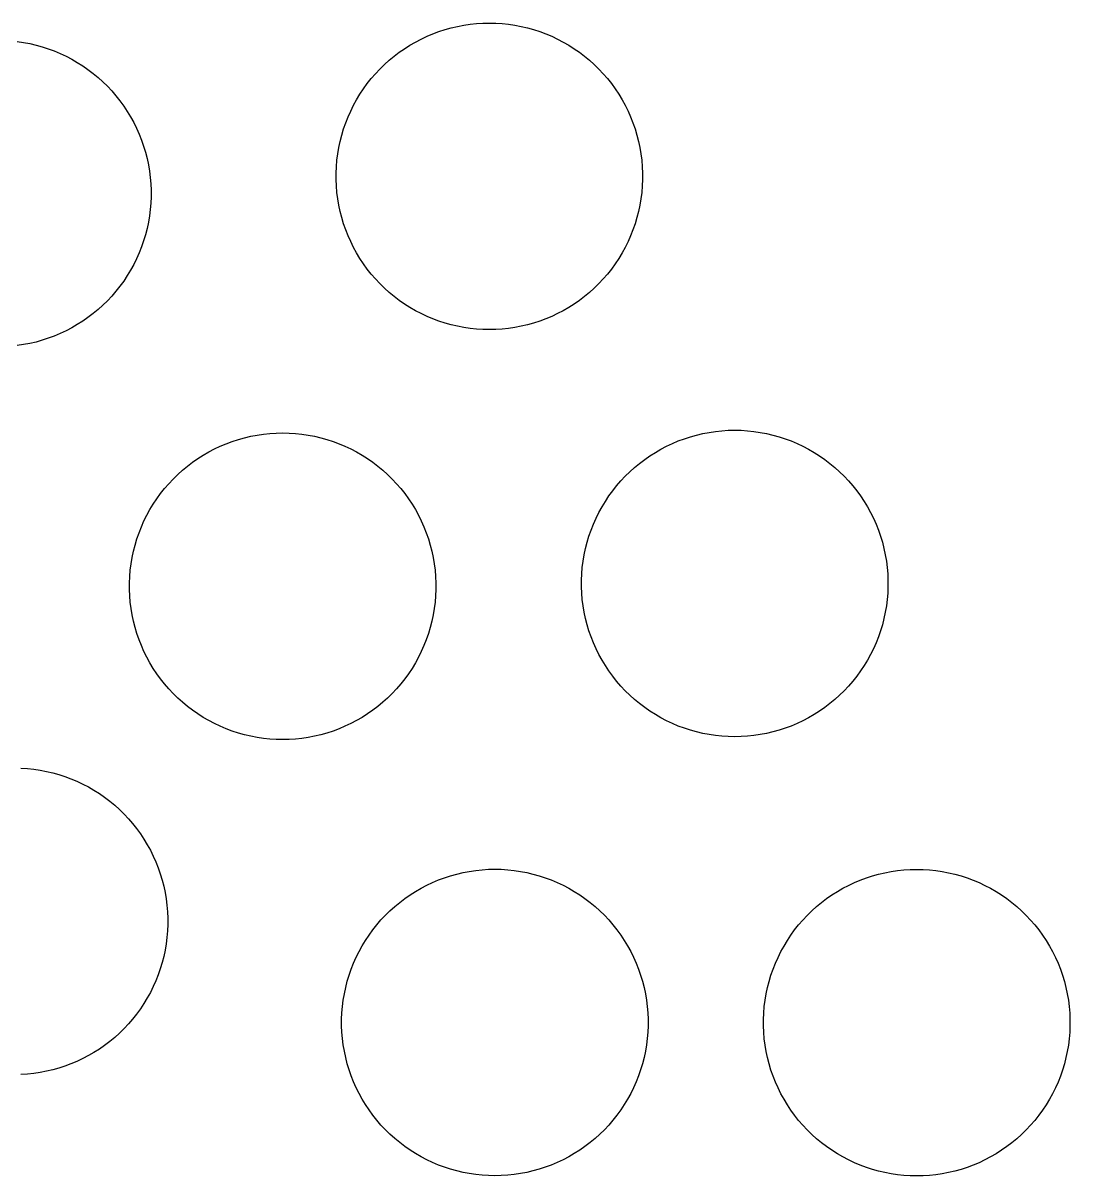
# Model space of a CAD drawing. Header units: metres. Extents: x -102 to 102, y -50 to 50.
# Drawn here: x 74.2 to 85.13, y 8.79 to 20.82 of the extents above; entities that cross this region are included whole.
import ezdxf

# ---------------------------------------------------------------- set-up
doc = ezdxf.new("R2010")
doc.units = ezdxf.units.M

msp = doc.modelspace()

# ---------------------------------------------------------------- linework, layer by layer
for p, q in [((79.0048, 20.8172), (79.0718, 20.8186)), ((79.0718, 20.8186), (79.1388, 20.8172)), ((78.4211, 20.6803), (78.4828, 20.7063)), ((78.4828, 20.7063), (78.5456, 20.7296)), ((78.5456, 20.7296), (78.6094, 20.7503)), ((78.6094, 20.7503), (78.6739, 20.7684)), ((78.6739, 20.7684), (78.7392, 20.7837)), ((78.7392, 20.7837), (78.805, 20.7962)), ((78.805, 20.7962), (78.8713, 20.806)), ((78.8713, 20.806), (78.9379, 20.813)), ((78.9379, 20.813), (79.0048, 20.8172)), ((79.1388, 20.8172), (79.2057, 20.813)), ((79.2057, 20.813), (79.2724, 20.806)), ((79.2724, 20.806), (79.3387, 20.7962)), ((79.3387, 20.7962), (79.4045, 20.7837)), ((79.4045, 20.7837), (79.4697, 20.7684)), ((79.4697, 20.7684), (79.5343, 20.7503)), ((79.5343, 20.7503), (79.598, 20.7296)), ((79.598, 20.7296), (79.6608, 20.7063)), ((79.6608, 20.7063), (79.7226, 20.6803)), ((74.1415, 20.6268), (74.2078, 20.617)), ((74.2078, 20.617), (74.2736, 20.6044)), ((74.2736, 20.6044), (74.3388, 20.5891)), ((74.3388, 20.5891), (74.4034, 20.5711)), ((78.1864, 20.5513), (78.243, 20.5872)), ((78.243, 20.5872), (78.301, 20.6207)), ((78.301, 20.6207), (78.3604, 20.6518)), ((78.3604, 20.6518), (78.4211, 20.6803)), ((79.7226, 20.6803), (79.7832, 20.6518)), ((79.7832, 20.6518), (79.8426, 20.6207)), ((79.8426, 20.6207), (79.9007, 20.5872)), ((79.9007, 20.5872), (79.9572, 20.5513)), ((74.4034, 20.5711), (74.4671, 20.5504)), ((74.4671, 20.5504), (74.5299, 20.527)), ((74.5299, 20.527), (74.5917, 20.501)), ((74.5917, 20.501), (74.6523, 20.4725)), ((74.6523, 20.4725), (74.7117, 20.4415)), ((78.0264, 20.4298), (78.078, 20.4725)), ((78.078, 20.4725), (78.1314, 20.5131)), ((78.1314, 20.5131), (78.1864, 20.5513)), ((79.9572, 20.5513), (80.0123, 20.5131)), ((80.0123, 20.5131), (80.0657, 20.4725)), ((80.0657, 20.4725), (80.1173, 20.4298)), ((74.7117, 20.4415), (74.7698, 20.4079)), ((74.7698, 20.4079), (74.8264, 20.372)), ((74.8264, 20.372), (74.8814, 20.3338)), ((77.8828, 20.2892), (77.9287, 20.3381)), ((77.9287, 20.3381), (77.9765, 20.385)), ((77.9765, 20.385), (78.0264, 20.4298)), ((80.1173, 20.4298), (80.1671, 20.385)), ((80.1671, 20.385), (80.215, 20.3381)), ((80.215, 20.3381), (80.2608, 20.2892)), ((74.8814, 20.3338), (74.9348, 20.2933)), ((74.9348, 20.2933), (74.9864, 20.2506)), ((74.9864, 20.2506), (75.0362, 20.2057)), ((77.7974, 20.186), (77.839, 20.2385)), ((77.839, 20.2385), (77.8828, 20.2892)), ((80.2608, 20.2892), (80.3046, 20.2385)), ((80.3046, 20.2385), (80.3463, 20.186)), ((75.0362, 20.2057), (75.0841, 20.1588)), ((75.0841, 20.1588), (75.13, 20.11)), ((75.13, 20.11), (75.1738, 20.0592)), ((77.7209, 20.076), (77.758, 20.1318)), ((77.758, 20.1318), (77.7974, 20.186)), ((80.3463, 20.186), (80.3857, 20.1318)), ((80.3857, 20.1318), (80.4227, 20.076)), ((75.1738, 20.0592), (75.2154, 20.0067)), ((75.2154, 20.0067), (75.2548, 19.9525)), ((77.6539, 19.9599), (77.6862, 20.0186)), ((77.6862, 20.0186), (77.7209, 20.076)), ((80.4227, 20.076), (80.4575, 20.0186)), ((80.4575, 20.0186), (80.4897, 19.9599)), ((75.2548, 19.9525), (75.2919, 19.8967)), ((75.2919, 19.8967), (75.3266, 19.8394)), ((77.5968, 19.8387), (77.6241, 19.8999)), ((77.6241, 19.8999), (77.6539, 19.9599)), ((80.4897, 19.9599), (80.5195, 19.8999)), ((80.5195, 19.8999), (80.5468, 19.8387)), ((75.3266, 19.8394), (75.3589, 19.7806)), ((75.3589, 19.7806), (75.3887, 19.7206)), ((77.5501, 19.7131), (77.5722, 19.7764)), ((77.5722, 19.7764), (77.5968, 19.8387)), ((80.5468, 19.8387), (80.5715, 19.7764)), ((80.5715, 19.7764), (80.5935, 19.7131)), ((75.3887, 19.7206), (75.4159, 19.6594)), ((75.4159, 19.6594), (75.4406, 19.5971)), ((77.5141, 19.584), (77.5308, 19.6489)), ((77.5308, 19.6489), (77.5501, 19.7131)), ((80.5935, 19.7131), (80.6129, 19.6489)), ((80.6129, 19.6489), (80.6295, 19.584)), ((75.4406, 19.5971), (75.4626, 19.5338)), ((75.4626, 19.5338), (75.482, 19.4696)), ((77.489, 19.4524), (77.5002, 19.5184)), ((77.5002, 19.5184), (77.5141, 19.584)), ((80.6295, 19.584), (80.6435, 19.5184)), ((80.6435, 19.5184), (80.6547, 19.4524)), ((75.482, 19.4696), (75.4987, 19.4047)), ((75.4987, 19.4047), (75.5126, 19.3392)), ((77.475, 19.3191), (77.4806, 19.3859)), ((77.4806, 19.3859), (77.489, 19.4524)), ((80.6547, 19.4524), (80.6631, 19.3859)), ((80.6631, 19.3859), (80.6687, 19.3191)), ((75.5126, 19.3392), (75.5238, 19.2731)), ((75.5238, 19.2731), (75.5322, 19.2066)), ((77.4722, 19.2521), (77.475, 19.3191)), ((80.6687, 19.3191), (80.6715, 19.2521)), ((75.5322, 19.2066), (75.5378, 19.1398)), ((75.5378, 19.1398), (75.5406, 19.0729)), ((77.4722, 19.1851), (77.4722, 19.2521)), ((77.475, 19.1182), (77.4722, 19.1851)), ((80.6715, 19.1851), (80.6687, 19.1182)), ((80.6715, 19.2521), (80.6715, 19.1851)), ((75.5406, 19.0729), (75.5406, 19.0059)), ((77.4806, 19.0514), (77.475, 19.1182)), ((77.489, 18.9849), (77.4806, 19.0514)), ((80.6631, 19.0514), (80.6547, 18.9849)), ((80.6687, 19.1182), (80.6631, 19.0514)), ((75.5378, 18.9389), (75.5322, 18.8721)), ((75.5406, 19.0059), (75.5378, 18.9389)), ((77.5002, 18.9188), (77.489, 18.9849)), ((77.5141, 18.8533), (77.5002, 18.9188)), ((80.6435, 18.9188), (80.6295, 18.8533)), ((80.6547, 18.9849), (80.6435, 18.9188)), ((75.5238, 18.8056), (75.5126, 18.7396)), ((75.5322, 18.8721), (75.5238, 18.8056)), ((77.5308, 18.7884), (77.5141, 18.8533)), ((77.5501, 18.7242), (77.5308, 18.7884)), ((80.6129, 18.7884), (80.5935, 18.7242)), ((80.6295, 18.8533), (80.6129, 18.7884)), ((75.4987, 18.674), (75.482, 18.6091)), ((75.5126, 18.7396), (75.4987, 18.674)), ((77.5722, 18.6609), (77.5501, 18.7242)), ((77.5968, 18.5986), (77.5722, 18.6609)), ((80.5715, 18.6609), (80.5468, 18.5986)), ((80.5935, 18.7242), (80.5715, 18.6609)), ((75.4626, 18.5449), (75.4406, 18.4817)), ((75.482, 18.6091), (75.4626, 18.5449)), ((77.6241, 18.5374), (77.5968, 18.5986)), ((77.6539, 18.4774), (77.6241, 18.5374)), ((80.5195, 18.5374), (80.4897, 18.4774)), ((80.5468, 18.5986), (80.5195, 18.5374)), ((75.4159, 18.4193), (75.3887, 18.3581)), ((75.4406, 18.4817), (75.4159, 18.4193)), ((77.6862, 18.4186), (77.6539, 18.4774)), ((77.7209, 18.3613), (77.6862, 18.4186)), ((80.4575, 18.4186), (80.4227, 18.3613)), ((80.4897, 18.4774), (80.4575, 18.4186)), ((75.3589, 18.2981), (75.3266, 18.2394)), ((75.3887, 18.3581), (75.3589, 18.2981)), ((77.758, 18.3055), (77.7209, 18.3613)), ((77.7974, 18.2513), (77.758, 18.3055)), ((80.3857, 18.3055), (80.3463, 18.2513)), ((80.4227, 18.3613), (80.3857, 18.3055)), ((75.2919, 18.182), (75.2548, 18.1262)), ((75.3266, 18.2394), (75.2919, 18.182)), ((77.839, 18.1987), (77.7974, 18.2513)), ((77.8828, 18.148), (77.839, 18.1987)), ((80.3046, 18.1987), (80.2608, 18.148)), ((80.3463, 18.2513), (80.3046, 18.1987)), ((75.2154, 18.072), (75.1738, 18.0195)), ((75.2548, 18.1262), (75.2154, 18.072)), ((77.9287, 18.0992), (77.8828, 18.148)), ((77.9765, 18.0523), (77.9287, 18.0992)), ((78.0264, 18.0074), (77.9765, 18.0523)), ((80.1671, 18.0523), (80.1173, 18.0074)), ((80.215, 18.0992), (80.1671, 18.0523)), ((80.2608, 18.148), (80.215, 18.0992)), ((75.13, 17.9688), (75.0841, 17.9199)), ((75.1738, 18.0195), (75.13, 17.9688)), ((78.078, 17.9647), (78.0264, 18.0074)), ((78.1314, 17.9242), (78.078, 17.9647)), ((80.0657, 17.9647), (80.0123, 17.9242)), ((80.1173, 18.0074), (80.0657, 17.9647)), ((74.9864, 17.8282), (74.9348, 17.7855)), ((75.0362, 17.873), (74.9864, 17.8282)), ((75.0841, 17.9199), (75.0362, 17.873)), ((78.1864, 17.886), (78.1314, 17.9242)), ((78.243, 17.8501), (78.1864, 17.886)), ((78.301, 17.8165), (78.243, 17.8501)), ((78.3604, 17.7855), (78.301, 17.8165)), ((79.8426, 17.8165), (79.7832, 17.7855)), ((79.9007, 17.8501), (79.8426, 17.8165)), ((79.9572, 17.886), (79.9007, 17.8501)), ((80.0123, 17.9242), (79.9572, 17.886)), ((74.8264, 17.7067), (74.7698, 17.6708)), ((74.8814, 17.7449), (74.8264, 17.7067)), ((74.9348, 17.7855), (74.8814, 17.7449)), ((78.4211, 17.757), (78.3604, 17.7855)), ((78.4828, 17.731), (78.4211, 17.757)), ((78.5456, 17.7076), (78.4828, 17.731)), ((78.6094, 17.6869), (78.5456, 17.7076)), ((79.598, 17.7076), (79.5343, 17.6869)), ((79.6608, 17.731), (79.598, 17.7076)), ((79.7226, 17.757), (79.6608, 17.731)), ((79.7832, 17.7855), (79.7226, 17.757)), ((74.5917, 17.5777), (74.5299, 17.5517)), ((74.6523, 17.6062), (74.5917, 17.5777)), ((74.7117, 17.6373), (74.6523, 17.6062)), ((74.7698, 17.6708), (74.7117, 17.6373)), ((78.6739, 17.6689), (78.6094, 17.6869)), ((78.7392, 17.6536), (78.6739, 17.6689)), ((78.805, 17.641), (78.7392, 17.6536)), ((78.8713, 17.6312), (78.805, 17.641)), ((78.9379, 17.6242), (78.8713, 17.6312)), ((79.0048, 17.62), (78.9379, 17.6242)), ((79.0718, 17.6186), (79.0048, 17.62)), ((79.1388, 17.62), (79.0718, 17.6186)), ((79.2057, 17.6242), (79.1388, 17.62)), ((79.2724, 17.6312), (79.2057, 17.6242)), ((79.3387, 17.641), (79.2724, 17.6312)), ((79.4045, 17.6536), (79.3387, 17.641)), ((79.4697, 17.6689), (79.4045, 17.6536)), ((79.5343, 17.6869), (79.4697, 17.6689)), ((74.2078, 17.4618), (74.1415, 17.452)), ((74.2736, 17.4743), (74.2078, 17.4618)), ((74.3388, 17.4896), (74.2736, 17.4743)), ((74.4034, 17.5077), (74.3388, 17.4896)), ((74.4671, 17.5284), (74.4034, 17.5077)), ((74.5299, 17.5517), (74.4671, 17.5284)), ((76.4513, 16.4718), (76.5158, 16.4899)), ((76.5158, 16.4899), (76.5811, 16.5051)), ((76.5811, 16.5051), (76.6469, 16.5177)), ((76.6469, 16.5177), (76.7132, 16.5275)), ((76.7132, 16.5275), (76.7799, 16.5345)), ((76.7799, 16.5345), (76.8468, 16.5387)), ((76.8468, 16.5387), (76.9137, 16.5401)), ((76.9137, 16.5401), (76.9807, 16.5387)), ((76.9807, 16.5387), (77.0476, 16.5345)), ((77.0476, 16.5345), (77.1143, 16.5275)), ((77.1143, 16.5275), (77.1806, 16.5177)), ((77.1806, 16.5177), (77.2464, 16.5051)), ((77.2464, 16.5051), (77.3117, 16.4899)), ((77.3117, 16.4899), (77.3762, 16.4718)), ((81.1077, 16.4801), (81.1714, 16.5008)), ((81.1714, 16.5008), (81.2359, 16.5189)), ((81.2359, 16.5189), (81.3012, 16.5342)), ((81.3012, 16.5342), (81.367, 16.5467)), ((81.367, 16.5467), (81.4333, 16.5565)), ((81.4333, 16.5565), (81.5, 16.5635)), ((81.5, 16.5635), (81.5668, 16.5677)), ((81.5668, 16.5677), (81.6338, 16.5691)), ((81.6338, 16.5691), (81.7008, 16.5677)), ((81.7008, 16.5677), (81.7677, 16.5635)), ((81.7677, 16.5635), (81.8344, 16.5565)), ((81.8344, 16.5565), (81.9007, 16.5467)), ((81.9007, 16.5467), (81.9665, 16.5342)), ((81.9665, 16.5342), (82.0317, 16.5189)), ((82.0317, 16.5189), (82.0963, 16.5008)), ((82.0963, 16.5008), (82.16, 16.4801)), ((76.1429, 16.3422), (76.2023, 16.3732)), ((76.2023, 16.3732), (76.263, 16.4018)), ((76.263, 16.4018), (76.3248, 16.4277)), ((76.3248, 16.4277), (76.3876, 16.4511)), ((76.3876, 16.4511), (76.4513, 16.4718)), ((77.3762, 16.4718), (77.4399, 16.4511)), ((77.4399, 16.4511), (77.5027, 16.4277)), ((77.5027, 16.4277), (77.5645, 16.4018)), ((77.5645, 16.4018), (77.6252, 16.3732)), ((77.6252, 16.3732), (77.6846, 16.3422)), ((80.805, 16.3377), (80.863, 16.3712)), ((80.863, 16.3712), (80.9224, 16.4023)), ((80.9224, 16.4023), (80.9831, 16.4308)), ((80.9831, 16.4308), (81.0448, 16.4568)), ((81.0448, 16.4568), (81.1077, 16.4801)), ((82.16, 16.4801), (82.2228, 16.4568)), ((82.2228, 16.4568), (82.2846, 16.4308)), ((82.2846, 16.4308), (82.3453, 16.4023)), ((82.3453, 16.4023), (82.4046, 16.3712)), ((82.4046, 16.3712), (82.4627, 16.3377)), ((75.9733, 16.2345), (76.0283, 16.2728)), ((76.0283, 16.2728), (76.0849, 16.3087)), ((76.0849, 16.3087), (76.1429, 16.3422)), ((77.6846, 16.3422), (77.7426, 16.3087)), ((77.7426, 16.3087), (77.7992, 16.2728)), ((77.7992, 16.2728), (77.8542, 16.2345)), ((80.64, 16.223), (80.6934, 16.2635)), ((80.6934, 16.2635), (80.7484, 16.3018)), ((80.7484, 16.3018), (80.805, 16.3377)), ((82.4627, 16.3377), (82.5193, 16.3018)), ((82.5193, 16.3018), (82.5743, 16.2635)), ((82.5743, 16.2635), (82.6277, 16.223)), ((75.8185, 16.1065), (75.8683, 16.1513)), ((75.8683, 16.1513), (75.9199, 16.194)), ((75.9199, 16.194), (75.9733, 16.2345)), ((77.8542, 16.2345), (77.9076, 16.194)), ((77.9076, 16.194), (77.9592, 16.1513)), ((77.9592, 16.1513), (78.009, 16.1065)), ((80.4907, 16.0886), (80.5386, 16.1355)), ((80.5386, 16.1355), (80.5884, 16.1803)), ((80.5884, 16.1803), (80.64, 16.223)), ((82.6277, 16.223), (82.6793, 16.1803)), ((82.6793, 16.1803), (82.7291, 16.1355)), ((82.7291, 16.1355), (82.777, 16.0886)), ((75.6809, 15.96), (75.7247, 16.0107)), ((75.7247, 16.0107), (75.7706, 16.0596)), ((75.7706, 16.0596), (75.8185, 16.1065)), ((78.009, 16.1065), (78.0569, 16.0596)), ((78.0569, 16.0596), (78.1028, 16.0107)), ((78.1028, 16.0107), (78.1466, 15.96)), ((80.401, 15.989), (80.4448, 16.0397)), ((80.4448, 16.0397), (80.4907, 16.0886)), ((82.777, 16.0886), (82.8229, 16.0397)), ((82.8229, 16.0397), (82.8667, 15.989)), ((75.5999, 15.8533), (75.6393, 15.9075)), ((75.6393, 15.9075), (75.6809, 15.96)), ((78.1466, 15.96), (78.1882, 15.9075)), ((78.1882, 15.9075), (78.2276, 15.8533)), ((80.32, 15.8823), (80.3594, 15.9365)), ((80.3594, 15.9365), (80.401, 15.989)), ((82.8667, 15.989), (82.9083, 15.9365)), ((82.9083, 15.9365), (82.9477, 15.8823)), ((75.5281, 15.7401), (75.5628, 15.7974)), ((75.5628, 15.7974), (75.5999, 15.8533)), ((78.2276, 15.8533), (78.2647, 15.7974)), ((78.2647, 15.7974), (78.2994, 15.7401)), ((80.2159, 15.7104), (80.2482, 15.7691)), ((80.2482, 15.7691), (80.2829, 15.8264)), ((80.2829, 15.8264), (80.32, 15.8823)), ((82.9477, 15.8823), (82.9848, 15.8264)), ((82.9848, 15.8264), (83.0195, 15.7691)), ((83.0195, 15.7691), (83.0518, 15.7104)), ((75.466, 15.6214), (75.4958, 15.6814)), ((75.4958, 15.6814), (75.5281, 15.7401)), ((78.2994, 15.7401), (78.3317, 15.6814)), ((78.3317, 15.6814), (78.3615, 15.6214)), ((80.1589, 15.5892), (80.1861, 15.6504)), ((80.1861, 15.6504), (80.2159, 15.7104)), ((83.0518, 15.7104), (83.0816, 15.6504)), ((83.0816, 15.6504), (83.1088, 15.5892)), ((75.4141, 15.4978), (75.4388, 15.5601)), ((75.4388, 15.5601), (75.466, 15.6214)), ((78.3615, 15.6214), (78.3887, 15.5601)), ((78.3887, 15.5601), (78.4134, 15.4978)), ((80.1122, 15.4635), (80.1342, 15.5268)), ((80.1342, 15.5268), (80.1589, 15.5892)), ((83.1088, 15.5892), (83.1335, 15.5268)), ((83.1335, 15.5268), (83.1555, 15.4635)), ((75.3727, 15.3704), (75.3921, 15.4345)), ((75.3921, 15.4345), (75.4141, 15.4978)), ((78.4134, 15.4978), (78.4354, 15.4345)), ((78.4354, 15.4345), (78.4548, 15.3704)), ((80.0928, 15.3994), (80.1122, 15.4635)), ((83.1555, 15.4635), (83.1749, 15.3994)), ((75.3421, 15.2399), (75.356, 15.3055)), ((75.356, 15.3055), (75.3727, 15.3704)), ((78.4548, 15.3704), (78.4715, 15.3055)), ((78.4715, 15.3055), (78.4854, 15.2399)), ((80.0622, 15.2689), (80.0761, 15.3345)), ((80.0761, 15.3345), (80.0928, 15.3994)), ((83.1749, 15.3994), (83.1916, 15.3345)), ((83.1916, 15.3345), (83.2055, 15.2689)), ((75.3225, 15.1074), (75.3309, 15.1738)), ((75.3309, 15.1738), (75.3421, 15.2399)), ((78.4854, 15.2399), (78.4966, 15.1738)), ((78.4966, 15.1738), (78.505, 15.1074)), ((80.0426, 15.1364), (80.051, 15.2029)), ((80.051, 15.2029), (80.0622, 15.2689)), ((83.2055, 15.2689), (83.2167, 15.2029)), ((83.2167, 15.2029), (83.2251, 15.1364)), ((75.3169, 15.0406), (75.3225, 15.1074)), ((78.505, 15.1074), (78.5106, 15.0406)), ((80.0342, 15.0026), (80.037, 15.0696)), ((80.037, 15.0696), (80.0426, 15.1364)), ((83.2251, 15.1364), (83.2307, 15.0696)), ((83.2307, 15.0696), (83.2335, 15.0026)), ((75.3141, 14.9736), (75.3169, 15.0406)), ((75.3141, 14.9066), (75.3141, 14.9736)), ((78.5106, 15.0406), (78.5134, 14.9736)), ((78.5134, 14.9736), (78.5134, 14.9066)), ((80.0342, 14.9356), (80.0342, 15.0026)), ((80.037, 14.8687), (80.0342, 14.9356)), ((83.2335, 14.9356), (83.2307, 14.8687)), ((83.2335, 15.0026), (83.2335, 14.9356)), ((75.3169, 14.8396), (75.3141, 14.9066)), ((75.3225, 14.7729), (75.3169, 14.8396)), ((78.5106, 14.8396), (78.505, 14.7729)), ((78.5134, 14.9066), (78.5106, 14.8396)), ((80.0426, 14.8019), (80.037, 14.8687)), ((80.051, 14.7354), (80.0426, 14.8019)), ((83.2251, 14.8019), (83.2167, 14.7354)), ((83.2307, 14.8687), (83.2251, 14.8019)), ((75.3309, 14.7064), (75.3225, 14.7729)), ((75.3421, 14.6403), (75.3309, 14.7064)), ((78.4966, 14.7064), (78.4854, 14.6403)), ((78.505, 14.7729), (78.4966, 14.7064)), ((80.0622, 14.6693), (80.051, 14.7354)), ((83.2167, 14.7354), (83.2055, 14.6693)), ((75.356, 14.5748), (75.3421, 14.6403)), ((75.3727, 14.5098), (75.356, 14.5748)), ((78.4715, 14.5748), (78.4548, 14.5098)), ((78.4854, 14.6403), (78.4715, 14.5748)), ((80.0761, 14.6038), (80.0622, 14.6693)), ((80.0928, 14.5388), (80.0761, 14.6038)), ((83.1916, 14.6038), (83.1749, 14.5388)), ((83.2055, 14.6693), (83.1916, 14.6038)), ((75.3921, 14.4457), (75.3727, 14.5098)), ((75.4141, 14.3824), (75.3921, 14.4457)), ((78.4354, 14.4457), (78.4134, 14.3824)), ((78.4548, 14.5098), (78.4354, 14.4457)), ((80.1122, 14.4747), (80.0928, 14.5388)), ((80.1342, 14.4114), (80.1122, 14.4747)), ((83.1555, 14.4747), (83.1335, 14.4114)), ((83.1749, 14.5388), (83.1555, 14.4747)), ((75.4388, 14.3201), (75.4141, 14.3824)), ((75.466, 14.2589), (75.4388, 14.3201)), ((78.3887, 14.3201), (78.3615, 14.2589)), ((78.4134, 14.3824), (78.3887, 14.3201)), ((80.1589, 14.3491), (80.1342, 14.4114)), ((80.1861, 14.2879), (80.1589, 14.3491)), ((83.1088, 14.3491), (83.0816, 14.2879)), ((83.1335, 14.4114), (83.1088, 14.3491)), ((75.4958, 14.1988), (75.466, 14.2589)), ((78.3615, 14.2589), (78.3317, 14.1988)), ((80.2159, 14.2279), (80.1861, 14.2879)), ((80.2482, 14.1691), (80.2159, 14.2279)), ((83.0518, 14.2279), (83.0195, 14.1691)), ((83.0816, 14.2879), (83.0518, 14.2279)), ((75.5281, 14.1401), (75.4958, 14.1988)), ((75.5628, 14.0828), (75.5281, 14.1401)), ((75.5999, 14.027), (75.5628, 14.0828)), ((78.2647, 14.0828), (78.2276, 14.027)), ((78.2994, 14.1401), (78.2647, 14.0828)), ((78.3317, 14.1988), (78.2994, 14.1401)), ((80.2829, 14.1118), (80.2482, 14.1691)), ((80.32, 14.056), (80.2829, 14.1118)), ((82.9848, 14.1118), (82.9477, 14.056)), ((83.0195, 14.1691), (82.9848, 14.1118)), ((75.6393, 13.9727), (75.5999, 14.027)), ((75.6809, 13.9202), (75.6393, 13.9727)), ((78.1882, 13.9727), (78.1466, 13.9202)), ((78.2276, 14.027), (78.1882, 13.9727)), ((80.3594, 14.0018), (80.32, 14.056)), ((80.401, 13.9492), (80.3594, 14.0018)), ((82.9083, 14.0018), (82.8667, 13.9492)), ((82.9477, 14.056), (82.9083, 14.0018)), ((75.7247, 13.8695), (75.6809, 13.9202)), ((75.7706, 13.8206), (75.7247, 13.8695)), ((78.1028, 13.8695), (78.0569, 13.8206)), ((78.1466, 13.9202), (78.1028, 13.8695)), ((80.4448, 13.8985), (80.401, 13.9492)), ((80.4907, 13.8497), (80.4448, 13.8985)), ((80.5386, 13.8028), (80.4907, 13.8497)), ((82.777, 13.8497), (82.7291, 13.8028)), ((82.8229, 13.8985), (82.777, 13.8497)), ((82.8667, 13.9492), (82.8229, 13.8985)), ((75.8185, 13.7738), (75.7706, 13.8206)), ((75.8683, 13.7289), (75.8185, 13.7738)), ((75.9199, 13.6862), (75.8683, 13.7289)), ((77.9592, 13.7289), (77.9076, 13.6862)), ((78.009, 13.7738), (77.9592, 13.7289)), ((78.0569, 13.8206), (78.009, 13.7738)), ((80.5884, 13.7579), (80.5386, 13.8028)), ((80.64, 13.7152), (80.5884, 13.7579)), ((82.6793, 13.7579), (82.6277, 13.7152)), ((82.7291, 13.8028), (82.6793, 13.7579)), ((75.9733, 13.6457), (75.9199, 13.6862)), ((76.0283, 13.6074), (75.9733, 13.6457)), ((76.0849, 13.5715), (76.0283, 13.6074)), ((77.7992, 13.6074), (77.7426, 13.5715)), ((77.8542, 13.6457), (77.7992, 13.6074)), ((77.9076, 13.6862), (77.8542, 13.6457)), ((80.6934, 13.6747), (80.64, 13.7152)), ((80.7484, 13.6365), (80.6934, 13.6747)), ((80.805, 13.6005), (80.7484, 13.6365)), ((80.863, 13.567), (80.805, 13.6005)), ((82.4627, 13.6005), (82.4046, 13.567)), ((82.5193, 13.6365), (82.4627, 13.6005)), ((82.5743, 13.6747), (82.5193, 13.6365)), ((82.6277, 13.7152), (82.5743, 13.6747)), ((76.1429, 13.538), (76.0849, 13.5715)), ((76.2023, 13.507), (76.1429, 13.538)), ((76.263, 13.4784), (76.2023, 13.507)), ((76.3248, 13.4525), (76.263, 13.4784)), ((77.5645, 13.4784), (77.5027, 13.4525)), ((77.6252, 13.507), (77.5645, 13.4784)), ((77.6846, 13.538), (77.6252, 13.507)), ((77.7426, 13.5715), (77.6846, 13.538)), ((80.9224, 13.536), (80.863, 13.567)), ((80.9831, 13.5075), (80.9224, 13.536)), ((81.0448, 13.4815), (80.9831, 13.5075)), ((81.1077, 13.4581), (81.0448, 13.4815)), ((82.2228, 13.4815), (82.16, 13.4581)), ((82.2846, 13.5075), (82.2228, 13.4815)), ((82.3453, 13.536), (82.2846, 13.5075)), ((82.4046, 13.567), (82.3453, 13.536)), ((76.3876, 13.4291), (76.3248, 13.4525)), ((76.4513, 13.4084), (76.3876, 13.4291)), ((76.5158, 13.3904), (76.4513, 13.4084)), ((76.5811, 13.3751), (76.5158, 13.3904)), ((76.6469, 13.3625), (76.5811, 13.3751)), ((76.7132, 13.3527), (76.6469, 13.3625)), ((77.1806, 13.3625), (77.1143, 13.3527)), ((77.2464, 13.3751), (77.1806, 13.3625)), ((77.3117, 13.3904), (77.2464, 13.3751)), ((77.3762, 13.4084), (77.3117, 13.3904)), ((77.4399, 13.4291), (77.3762, 13.4084)), ((77.5027, 13.4525), (77.4399, 13.4291)), ((81.1714, 13.4374), (81.1077, 13.4581)), ((81.2359, 13.4194), (81.1714, 13.4374)), ((81.3012, 13.4041), (81.2359, 13.4194)), ((81.367, 13.3915), (81.3012, 13.4041)), ((81.4333, 13.3817), (81.367, 13.3915)), ((81.5, 13.3747), (81.4333, 13.3817)), ((81.5668, 13.3705), (81.5, 13.3747)), ((81.6338, 13.3691), (81.5668, 13.3705)), ((81.7008, 13.3705), (81.6338, 13.3691)), ((81.7677, 13.3747), (81.7008, 13.3705)), ((81.8344, 13.3817), (81.7677, 13.3747)), ((81.9007, 13.3915), (81.8344, 13.3817)), ((81.9665, 13.4041), (81.9007, 13.3915)), ((82.0317, 13.4194), (81.9665, 13.4041)), ((82.0963, 13.4374), (82.0317, 13.4194)), ((82.16, 13.4581), (82.0963, 13.4374)), ((76.7799, 13.3457), (76.7132, 13.3527)), ((76.8468, 13.3415), (76.7799, 13.3457)), ((76.9137, 13.3401), (76.8468, 13.3415)), ((76.9807, 13.3415), (76.9137, 13.3401)), ((77.0476, 13.3457), (76.9807, 13.3415)), ((77.1143, 13.3527), (77.0476, 13.3457)), ((74.182, 13.0414), (74.2489, 13.0372)), ((74.2489, 13.0372), (74.3155, 13.0302)), ((74.3155, 13.0302), (74.3818, 13.0204)), ((74.3818, 13.0204), (74.4476, 13.0078)), ((74.4476, 13.0078), (74.5129, 12.9925)), ((74.5129, 12.9925), (74.5774, 12.9745)), ((74.5774, 12.9745), (74.6412, 12.9538)), ((74.6412, 12.9538), (74.704, 12.9304)), ((74.704, 12.9304), (74.7658, 12.9044)), ((74.7658, 12.9044), (74.8264, 12.8759)), ((74.8264, 12.8759), (74.8858, 12.8449)), ((74.8858, 12.8449), (74.9438, 12.8114)), ((74.9438, 12.8114), (75.0004, 12.7755)), ((75.0004, 12.7755), (75.0554, 12.7372)), ((75.0554, 12.7372), (75.1088, 12.6967)), ((75.1088, 12.6967), (75.1604, 12.654)), ((75.1604, 12.654), (75.2103, 12.6091)), ((75.2103, 12.6091), (75.2581, 12.5622)), ((75.2581, 12.5622), (75.304, 12.5134)), ((75.304, 12.5134), (75.3478, 12.4627)), ((75.3478, 12.4627), (75.3894, 12.4101)), ((75.3894, 12.4101), (75.4288, 12.3559)), ((75.4288, 12.3559), (75.4659, 12.3001)), ((75.4659, 12.3001), (75.5006, 12.2428)), ((75.5006, 12.2428), (75.5329, 12.1841)), ((75.5329, 12.1841), (75.5627, 12.124)), ((75.5627, 12.124), (75.59, 12.0628)), ((75.59, 12.0628), (75.6146, 12.0005)), ((75.6146, 12.0005), (75.6367, 11.9372)), ((75.6367, 11.9372), (75.656, 11.8731)), ((78.6034, 11.8979), (78.6671, 11.9186)), ((78.6671, 11.9186), (78.7317, 11.9366)), ((78.7317, 11.9366), (78.7969, 11.952)), ((78.7969, 11.952), (78.8627, 11.9645)), ((78.8627, 11.9645), (78.929, 11.9743)), ((78.929, 11.9743), (78.9957, 11.9813)), ((78.9957, 11.9813), (79.0626, 11.9855)), ((79.0626, 11.9855), (79.1296, 11.9869)), ((79.1296, 11.9869), (79.1966, 11.9855)), ((79.1966, 11.9855), (79.2635, 11.9813)), ((79.2635, 11.9813), (79.3301, 11.9743)), ((79.3301, 11.9743), (79.3964, 11.9645)), ((79.3964, 11.9645), (79.4622, 11.952)), ((79.4622, 11.952), (79.5275, 11.9366)), ((79.5275, 11.9366), (79.592, 11.9186)), ((79.592, 11.9186), (79.6558, 11.8979)), ((83.0077, 11.8962), (83.0714, 11.9169)), ((83.0714, 11.9169), (83.136, 11.935)), ((83.136, 11.935), (83.2012, 11.9503)), ((83.2012, 11.9503), (83.2671, 11.9628)), ((83.2671, 11.9628), (83.3334, 11.9726)), ((83.3334, 11.9726), (83.4, 11.9796)), ((83.4, 11.9796), (83.4669, 11.9838)), ((83.4669, 11.9838), (83.5339, 11.9852)), ((83.5339, 11.9852), (83.6009, 11.9838)), ((83.6009, 11.9838), (83.6678, 11.9796)), ((83.6678, 11.9796), (83.7344, 11.9726)), ((83.7344, 11.9726), (83.8007, 11.9628)), ((83.8007, 11.9628), (83.8665, 11.9503)), ((83.8665, 11.9503), (83.9318, 11.935)), ((83.9318, 11.935), (83.9963, 11.9169)), ((83.9963, 11.9169), (84.0601, 11.8962)), ((75.656, 11.8731), (75.6727, 11.8082)), ((75.6727, 11.8082), (75.6866, 11.7426)), ((78.3588, 11.789), (78.4182, 11.8201)), ((78.4182, 11.8201), (78.4788, 11.8486)), ((78.4788, 11.8486), (78.5406, 11.8746)), ((78.5406, 11.8746), (78.6034, 11.8979)), ((79.6558, 11.8979), (79.7186, 11.8746)), ((79.7186, 11.8746), (79.7803, 11.8486)), ((79.7803, 11.8486), (79.841, 11.8201)), ((79.841, 11.8201), (79.9004, 11.789)), ((82.7631, 11.7873), (82.8225, 11.8184)), ((82.8225, 11.8184), (82.8831, 11.8469)), ((82.8831, 11.8469), (82.9449, 11.8729)), ((82.9449, 11.8729), (83.0077, 11.8962)), ((84.0601, 11.8962), (84.1229, 11.8729)), ((84.1229, 11.8729), (84.1847, 11.8469)), ((84.1847, 11.8469), (84.2453, 11.8184)), ((84.2453, 11.8184), (84.3047, 11.7873)), ((75.6866, 11.7426), (75.6978, 11.6765)), ((75.6978, 11.6765), (75.7062, 11.61)), ((78.1357, 11.6408), (78.1891, 11.6813)), ((78.1891, 11.6813), (78.2442, 11.7196)), ((78.2442, 11.7196), (78.3007, 11.7555)), ((78.3007, 11.7555), (78.3588, 11.789)), ((79.9004, 11.789), (79.9584, 11.7555)), ((79.9584, 11.7555), (80.015, 11.7196)), ((80.015, 11.7196), (80.07, 11.6813)), ((80.07, 11.6813), (80.1234, 11.6408)), ((82.5401, 11.6391), (82.5934, 11.6797)), ((82.5934, 11.6797), (82.6485, 11.7179)), ((82.6485, 11.7179), (82.705, 11.7538)), ((82.705, 11.7538), (82.7631, 11.7873)), ((84.3047, 11.7873), (84.3627, 11.7538)), ((84.3627, 11.7538), (84.4193, 11.7179)), ((84.4193, 11.7179), (84.4743, 11.6797)), ((84.4743, 11.6797), (84.5277, 11.6391)), ((75.7062, 11.61), (75.7118, 11.5432)), ((77.9864, 11.5064), (78.0343, 11.5533)), ((78.0343, 11.5533), (78.0841, 11.5981)), ((78.0841, 11.5981), (78.1357, 11.6408)), ((80.1234, 11.6408), (80.175, 11.5981)), ((80.175, 11.5981), (80.2249, 11.5533)), ((80.2249, 11.5533), (80.2727, 11.5064)), ((82.4386, 11.5516), (82.4884, 11.5964)), ((82.4884, 11.5964), (82.5401, 11.6391)), ((84.5277, 11.6391), (84.5794, 11.5964)), ((84.5794, 11.5964), (84.6292, 11.5516)), ((75.7118, 11.5432), (75.7146, 11.4763)), ((75.7146, 11.4763), (75.7146, 11.4093)), ((77.8968, 11.4068), (77.9406, 11.4575)), ((77.9406, 11.4575), (77.9864, 11.5064)), ((80.2727, 11.5064), (80.3186, 11.4575)), ((80.3186, 11.4575), (80.3624, 11.4068)), ((82.3011, 11.4051), (82.3449, 11.4558)), ((82.3449, 11.4558), (82.3907, 11.5047)), ((82.3907, 11.5047), (82.4386, 11.5516)), ((84.6292, 11.5516), (84.677, 11.5047)), ((84.677, 11.5047), (84.7229, 11.4558)), ((84.7229, 11.4558), (84.7667, 11.4051)), ((75.7118, 11.3423), (75.7062, 11.2755)), ((75.7146, 11.4093), (75.7118, 11.3423)), ((77.8157, 11.3), (77.8551, 11.3543)), ((77.8551, 11.3543), (77.8968, 11.4068)), ((80.3624, 11.4068), (80.404, 11.3543)), ((80.404, 11.3543), (80.4434, 11.3)), ((82.22, 11.2984), (82.2594, 11.3526)), ((82.2594, 11.3526), (82.3011, 11.4051)), ((84.7667, 11.4051), (84.8083, 11.3526)), ((84.8083, 11.3526), (84.8477, 11.2984)), ((75.6978, 11.209), (75.6866, 11.143)), ((75.7062, 11.2755), (75.6978, 11.209)), ((77.7439, 11.1869), (77.7787, 11.2442)), ((77.7787, 11.2442), (77.8157, 11.3)), ((80.4434, 11.3), (80.4805, 11.2442)), ((80.4805, 11.2442), (80.5152, 11.1869)), ((82.1483, 11.1852), (82.183, 11.2426)), ((82.183, 11.2426), (82.22, 11.2984)), ((84.8477, 11.2984), (84.8848, 11.2426)), ((84.8848, 11.2426), (84.9195, 11.1852)), ((75.6727, 11.0774), (75.656, 11.0125)), ((75.6866, 11.143), (75.6727, 11.0774)), ((77.6819, 11.0682), (77.7117, 11.1282)), ((77.7117, 11.1282), (77.7439, 11.1869)), ((80.5152, 11.1869), (80.5475, 11.1282)), ((80.5475, 11.1282), (80.5773, 11.0682)), ((82.0862, 11.0665), (82.116, 11.1265)), ((82.116, 11.1265), (82.1483, 11.1852)), ((84.9195, 11.1852), (84.9518, 11.1265)), ((84.9518, 11.1265), (84.9816, 11.0665)), ((75.656, 11.0125), (75.6367, 10.9484)), ((77.6299, 10.9446), (77.6546, 11.0069)), ((77.6546, 11.0069), (77.6819, 11.0682)), ((80.5773, 11.0682), (80.6046, 11.0069)), ((80.6046, 11.0069), (80.6292, 10.9446)), ((82.0342, 10.9429), (82.0589, 11.0053)), ((82.0589, 11.0053), (82.0862, 11.0665)), ((84.9816, 11.0665), (85.0089, 11.0053)), ((85.0089, 11.0053), (85.0335, 10.9429)), ((75.6146, 10.8851), (75.59, 10.8228)), ((75.6367, 10.9484), (75.6146, 10.8851)), ((77.5885, 10.8172), (77.6079, 10.8813)), ((77.6079, 10.8813), (77.6299, 10.9446)), ((80.6292, 10.9446), (80.6513, 10.8813)), ((80.6513, 10.8813), (80.6706, 10.8172)), ((81.9928, 10.8155), (82.0122, 10.8797)), ((82.0122, 10.8797), (82.0342, 10.9429)), ((85.0335, 10.9429), (85.0556, 10.8797)), ((85.0556, 10.8797), (85.075, 10.8155)), ((75.5627, 10.7615), (75.5329, 10.7015)), ((75.59, 10.8228), (75.5627, 10.7615)), ((77.5579, 10.6867), (77.5719, 10.7523)), ((77.5719, 10.7523), (77.5885, 10.8172)), ((80.6706, 10.8172), (80.6873, 10.7523)), ((80.6873, 10.7523), (80.7012, 10.6867)), ((81.9622, 10.685), (81.9762, 10.7506)), ((81.9762, 10.7506), (81.9928, 10.8155)), ((85.075, 10.8155), (85.0916, 10.7506)), ((85.0916, 10.7506), (85.1055, 10.685)), ((75.5006, 10.6428), (75.4659, 10.5855)), ((75.5329, 10.7015), (75.5006, 10.6428)), ((77.5383, 10.5542), (77.5467, 10.6206)), ((77.5467, 10.6206), (77.5579, 10.6867)), ((80.7012, 10.6867), (80.7124, 10.6206)), ((80.7124, 10.6206), (80.7208, 10.5542)), ((81.9427, 10.5525), (81.951, 10.619)), ((81.951, 10.619), (81.9622, 10.685)), ((85.1055, 10.685), (85.1167, 10.619)), ((85.1167, 10.619), (85.1251, 10.5525)), ((75.3894, 10.4754), (75.3478, 10.4229)), ((75.4288, 10.5296), (75.3894, 10.4754)), ((75.4659, 10.5855), (75.4288, 10.5296)), ((77.5299, 10.4204), (77.5327, 10.4874)), ((77.5327, 10.4874), (77.5383, 10.5542)), ((80.7208, 10.5542), (80.7264, 10.4874)), ((80.7264, 10.4874), (80.7292, 10.4204)), ((81.9342, 10.4187), (81.937, 10.4857)), ((81.937, 10.4857), (81.9427, 10.5525)), ((85.1251, 10.5525), (85.1307, 10.4857)), ((85.1307, 10.4857), (85.1335, 10.4187)), ((75.304, 10.3722), (75.2581, 10.3233)), ((75.3478, 10.4229), (75.304, 10.3722)), ((77.5299, 10.3534), (77.5299, 10.4204)), ((77.5327, 10.2864), (77.5299, 10.3534)), ((80.7292, 10.3534), (80.7264, 10.2864)), ((80.7292, 10.4204), (80.7292, 10.3534)), ((81.9342, 10.3517), (81.9342, 10.4187)), ((81.937, 10.2848), (81.9342, 10.3517)), ((85.1335, 10.3517), (85.1307, 10.2848)), ((85.1335, 10.4187), (85.1335, 10.3517)), ((75.1604, 10.2316), (75.1088, 10.1889)), ((75.2103, 10.2764), (75.1604, 10.2316)), ((75.2581, 10.3233), (75.2103, 10.2764)), ((77.5383, 10.2197), (77.5327, 10.2864)), ((80.7264, 10.2864), (80.7208, 10.2197)), ((81.9427, 10.218), (81.937, 10.2848)), ((85.1307, 10.2848), (85.1251, 10.218)), ((75.0004, 10.1101), (74.9438, 10.0742)), ((75.0554, 10.1484), (75.0004, 10.1101)), ((75.1088, 10.1889), (75.0554, 10.1484)), ((77.5467, 10.1532), (77.5383, 10.2197)), ((77.5579, 10.0871), (77.5467, 10.1532)), ((80.7124, 10.1532), (80.7012, 10.0871)), ((80.7208, 10.2197), (80.7124, 10.1532)), ((81.951, 10.1515), (81.9427, 10.218)), ((81.9622, 10.0854), (81.951, 10.1515)), ((85.1167, 10.1515), (85.1055, 10.0854)), ((85.1251, 10.218), (85.1167, 10.1515)), ((74.8264, 10.0096), (74.7658, 9.98111)), ((74.8858, 10.0407), (74.8264, 10.0096)), ((74.9438, 10.0742), (74.8858, 10.0407)), ((77.5719, 10.0215), (77.5579, 10.0871)), ((77.5885, 9.95663), (77.5719, 10.0215)), ((80.6873, 10.0215), (80.6706, 9.95663)), ((80.7012, 10.0871), (80.6873, 10.0215)), ((81.9762, 10.0199), (81.9622, 10.0854)), ((81.9928, 9.95497), (81.9762, 10.0199)), ((85.0916, 10.0199), (85.075, 9.95497)), ((85.1055, 10.0854), (85.0916, 10.0199)), ((74.4476, 9.87775), (74.3818, 9.86519)), ((74.5129, 9.89305), (74.4476, 9.87775)), ((74.5774, 9.91107), (74.5129, 9.89305)), ((74.6412, 9.93178), (74.5774, 9.91107)), ((74.704, 9.95514), (74.6412, 9.93178)), ((74.7658, 9.98111), (74.704, 9.95514)), ((77.6079, 9.89249), (77.5885, 9.95663)), ((77.6299, 9.82919), (77.6079, 9.89249)), ((80.6513, 9.89249), (80.6292, 9.82919)), ((80.6706, 9.95663), (80.6513, 9.89249)), ((82.0122, 9.89081), (81.9928, 9.95497)), ((82.0342, 9.82753), (82.0122, 9.89081)), ((85.0556, 9.89081), (85.0335, 9.82753)), ((85.075, 9.95497), (85.0556, 9.89081)), ((74.2489, 9.84839), (74.182, 9.84419)), ((74.3155, 9.85541), (74.2489, 9.84839)), ((74.3818, 9.86519), (74.3155, 9.85541)), ((77.6546, 9.76689), (77.6299, 9.82919)), ((77.6819, 9.70566), (77.6546, 9.76689)), ((80.6046, 9.76689), (80.5773, 9.70566)), ((80.6292, 9.82919), (80.6046, 9.76689)), ((82.0589, 9.76521), (82.0342, 9.82753)), ((82.0862, 9.70399), (82.0589, 9.76521)), ((85.0089, 9.76521), (84.9816, 9.70399)), ((85.0335, 9.82753), (85.0089, 9.76521)), ((77.7117, 9.64563), (77.6819, 9.70566)), ((77.7439, 9.58691), (77.7117, 9.64563)), ((80.5475, 9.64563), (80.5152, 9.58691)), ((80.5773, 9.70566), (80.5475, 9.64563)), ((82.116, 9.64397), (82.0862, 9.70399)), ((82.1483, 9.58524), (82.116, 9.64397)), ((84.9518, 9.64397), (84.9195, 9.58524)), ((84.9816, 9.70399), (84.9518, 9.64397)), ((77.7787, 9.52959), (77.7439, 9.58691)), ((77.8157, 9.47377), (77.7787, 9.52959)), ((80.4805, 9.52959), (80.4434, 9.47377)), ((80.5152, 9.58691), (80.4805, 9.52959)), ((82.183, 9.52791), (82.1483, 9.58524)), ((82.22, 9.47209), (82.183, 9.52791)), ((84.8848, 9.52791), (84.8477, 9.47209)), ((84.9195, 9.58524), (84.8848, 9.52791)), ((77.8551, 9.41956), (77.8157, 9.47377)), ((77.8968, 9.36703), (77.8551, 9.41956)), ((80.404, 9.41956), (80.3624, 9.36703)), ((80.4434, 9.47377), (80.404, 9.41956)), ((82.2594, 9.41788), (82.22, 9.47209)), ((82.3011, 9.36536), (82.2594, 9.41788)), ((84.8083, 9.41788), (84.7667, 9.36536)), ((84.8477, 9.47209), (84.8083, 9.41788)), ((77.9406, 9.3163), (77.8968, 9.36703)), ((77.9864, 9.26746), (77.9406, 9.3163)), ((78.0343, 9.22057), (77.9864, 9.26746)), ((80.2727, 9.26746), (80.2249, 9.22057)), ((80.3186, 9.3163), (80.2727, 9.26746)), ((80.3624, 9.36703), (80.3186, 9.3163)), ((82.3449, 9.31464), (82.3011, 9.36536)), ((82.3907, 9.26578), (82.3449, 9.31464)), ((82.4386, 9.21889), (82.3907, 9.26578)), ((84.677, 9.26578), (84.6292, 9.21889)), ((84.7229, 9.31464), (84.677, 9.26578)), ((84.7667, 9.36536), (84.7229, 9.31464)), ((78.0841, 9.17572), (78.0343, 9.22057)), ((78.1357, 9.133), (78.0841, 9.17572)), ((80.175, 9.17572), (80.1234, 9.133)), ((80.2249, 9.22057), (80.175, 9.17572)), ((82.4884, 9.17404), (82.4386, 9.21889)), ((82.5401, 9.13133), (82.4884, 9.17404)), ((84.5794, 9.17404), (84.5277, 9.13133)), ((84.6292, 9.21889), (84.5794, 9.17404)), ((78.1891, 9.09248), (78.1357, 9.133)), ((78.2442, 9.05423), (78.1891, 9.09248)), ((78.3007, 9.01833), (78.2442, 9.05423)), ((80.015, 9.05423), (79.9584, 9.01833)), ((80.07, 9.09248), (80.015, 9.05423)), ((80.1234, 9.133), (80.07, 9.09248)), ((82.5934, 9.09081), (82.5401, 9.13133)), ((82.6485, 9.05257), (82.5934, 9.09081)), ((82.705, 9.01666), (82.6485, 9.05257)), ((84.4193, 9.05257), (84.3627, 9.01666)), ((84.4743, 9.09081), (84.4193, 9.05257)), ((84.5277, 9.13133), (84.4743, 9.09081)), ((78.3588, 8.98482), (78.3007, 9.01833)), ((78.4182, 8.95377), (78.3588, 8.98482)), ((78.4788, 8.92523), (78.4182, 8.95377)), ((78.5406, 8.89926), (78.4788, 8.92523)), ((79.7803, 8.92523), (79.7186, 8.89926)), ((79.841, 8.95377), (79.7803, 8.92523)), ((79.9004, 8.98482), (79.841, 8.95377)), ((79.9584, 9.01833), (79.9004, 8.98482)), ((82.7631, 8.98315), (82.705, 9.01666)), ((82.8225, 8.9521), (82.7631, 8.98315)), ((82.8831, 8.92357), (82.8225, 8.9521)), ((82.9449, 8.8976), (82.8831, 8.92357)), ((84.1847, 8.92357), (84.1229, 8.8976)), ((84.2453, 8.9521), (84.1847, 8.92357)), ((84.3047, 8.98315), (84.2453, 8.9521)), ((84.3627, 9.01666), (84.3047, 8.98315)), ((78.6034, 8.87592), (78.5406, 8.89926)), ((78.6671, 8.85519), (78.6034, 8.87592)), ((78.7317, 8.83717), (78.6671, 8.85519)), ((78.7969, 8.82187), (78.7317, 8.83717)), ((78.8627, 8.80931), (78.7969, 8.82187)), ((78.929, 8.79953), (78.8627, 8.80931)), ((78.9957, 8.79253), (78.929, 8.79953)), ((79.0626, 8.78831), (78.9957, 8.79253)), ((79.1296, 8.78691), (79.0626, 8.78831)), ((79.1966, 8.78831), (79.1296, 8.78691)), ((79.2635, 8.79253), (79.1966, 8.78831)), ((79.3301, 8.79953), (79.2635, 8.79253)), ((79.3964, 8.80931), (79.3301, 8.79953)), ((79.4622, 8.82187), (79.3964, 8.80931)), ((79.5275, 8.83717), (79.4622, 8.82187)), ((79.592, 8.85519), (79.5275, 8.83717)), ((79.6558, 8.87592), (79.592, 8.85519)), ((79.7186, 8.89926), (79.6558, 8.87592)), ((83.0077, 8.87424), (82.9449, 8.8976)), ((83.0714, 8.85353), (83.0077, 8.87424)), ((83.136, 8.83551), (83.0714, 8.85353)), ((83.2012, 8.82021), (83.136, 8.83551)), ((83.2671, 8.80765), (83.2012, 8.82021)), ((83.3334, 8.79785), (83.2671, 8.80765)), ((83.4, 8.79085), (83.3334, 8.79785)), ((83.4669, 8.78664), (83.4, 8.79085)), ((83.5339, 8.78523), (83.4669, 8.78664)), ((83.6009, 8.78664), (83.5339, 8.78523)), ((83.6678, 8.79085), (83.6009, 8.78664)), ((83.7344, 8.79785), (83.6678, 8.79085)), ((83.8007, 8.80765), (83.7344, 8.79785)), ((83.8665, 8.82021), (83.8007, 8.80765)), ((83.9318, 8.83551), (83.8665, 8.82021)), ((83.9963, 8.85353), (83.9318, 8.83551)), ((84.0601, 8.87424), (83.9963, 8.85353)), ((84.1229, 8.8976), (84.0601, 8.87424))]:
    msp.add_line(p, q)

doc.saveas('drawing.dxf')
